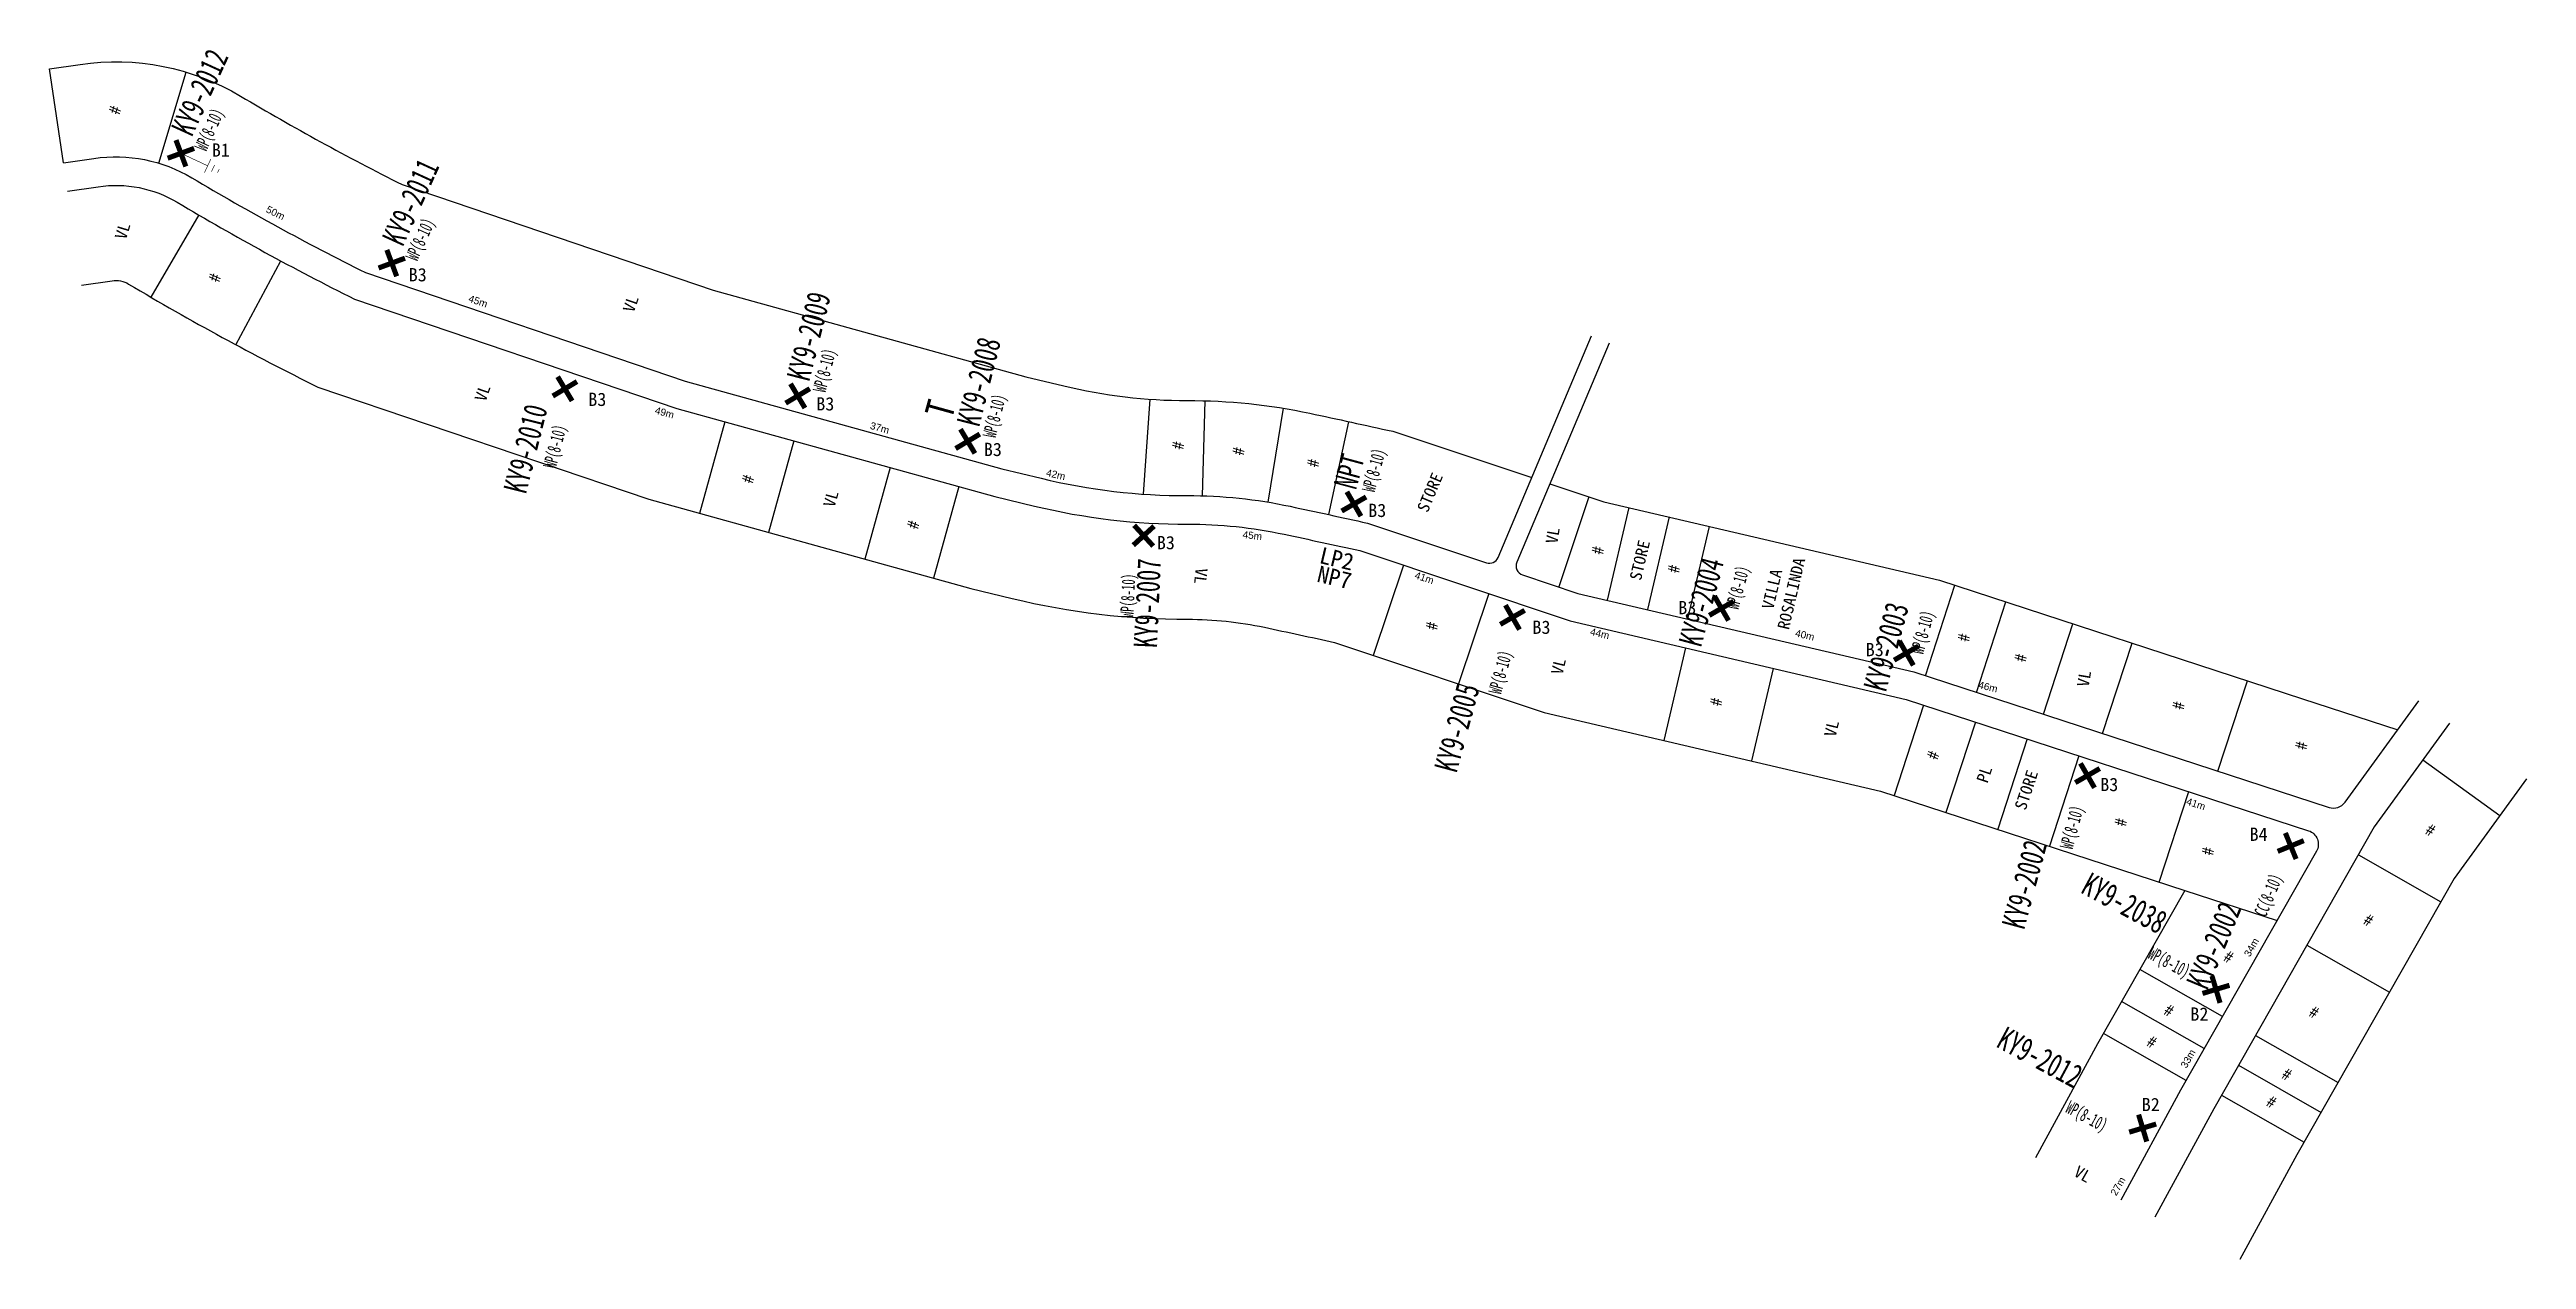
# Model space of a CAD drawing. Header units: metres. Extents: x 3428 to 3949, y 1253 to 1507.
import ezdxf
from ezdxf.enums import TextEntityAlignment as Align

# ---------------------------------------------------------------- set-up
doc = ezdxf.new("R2010")
doc.units = ezdxf.units.M
for name, color, linetype in [('ELECTRIC POLE', 7, 'Continuous'), ('Future NAP', 7, 'Continuous'), ('Grounding cable', 1, 'Continuous'), ('House No', 7, 'Continuous'), ('MISC', 7, 'Continuous'), ('PROP. POLE CLAMP', 5, 'Continuous'), ('schematic co', 7, 'Continuous')]:
    doc.layers.add(name, color=color, linetype=linetype)
doc.styles.add('PDF Arial', font='arial.ttf')
doc.styles.get("Standard").update_dxf_attribs({"font": 'arial.ttf'})
doc.styles.add('样式 1', font='SimSun.ttf')

# ---------------------------------------------------------------- blocks, each defined once
blk = doc.blocks.new('*U4')
at = {"layer": 'schematic co', "const_width": 0.546}
for points in [[(2.32, 3.27), (0.19, 1.14)], [(2.32, 1.14), (0.19, 3.27)]]:
    blk.add_lwpolyline(points, dxfattribs=at)
at = {"layer": 'schematic co', "style": '样式 1'}
for tag, p, height, width in [('NPT', (3.26, 1.84), 2.5, 0.7), ('STEEL', (2.5, -0.2), 1.42, 0.6)]:
    blk.add_attdef(tag, p, '', height=height, dxfattribs=dict(at, width=width))
blk = doc.blocks.new('*U5')
at = {"layer": 'schematic co', "const_width": 0.546}
for points in [[(2.32, 3.27), (0.19, 1.14)], [(2.32, 1.14), (0.19, 3.27)]]:
    blk.add_lwpolyline(points, dxfattribs=at)
at = {"layer": 'schematic co', "style": '样式 1'}
for tag, p, height, width in [('NPT', (-10.73, 3.47), 2.5, 0.7), ('STEEL', (-7.29, 1.04), 1.42, 0.6)]:
    blk.add_attdef(tag, p, '', height=height, dxfattribs=dict(at, width=width))
blk = doc.blocks.new('*U6')
at = {"layer": 'schematic co', "const_width": 0.546}
for points in [[(2.32, 3.27), (0.19, 1.14)], [(2.32, 1.14), (0.19, 3.27)]]:
    blk.add_lwpolyline(points, dxfattribs=at)
at = {"layer": 'schematic co', "style": '样式 1'}
for tag, p, height, width in [('NPT', (2.96, 1.38), 2.5, 0.7), ('STEEL', (2.27, -0.59), 1.42, 0.6)]:
    blk.add_attdef(tag, p, '', height=height, dxfattribs=dict(at, width=width))
blk = doc.blocks.new('*U7')
at = {"layer": 'schematic co', "const_width": 0.546}
for points in [[(2.32, 3.27), (0.19, 1.14)], [(2.32, 1.14), (0.19, 3.27)]]:
    blk.add_lwpolyline(points, dxfattribs=at)
at = {"layer": 'schematic co', "style": '样式 1'}
for tag, p, height, width in [('NPT', (-10.69, 0.26), 2.5, 0.7), ('STEEL', (-7.52, 2.92), 1.42, 0.6)]:
    blk.add_attdef(tag, p, '', height=height, dxfattribs=dict(at, width=width))
blk = doc.blocks.new('*U8')
at = {"layer": 'schematic co', "const_width": 0.546}
for points in [[(2.32, 3.27), (0.19, 1.14)], [(2.32, 1.14), (0.19, 3.27)]]:
    blk.add_lwpolyline(points, dxfattribs=at)
at = {"layer": 'schematic co', "style": '样式 1'}
for tag, p, height, width in [('NPT', (2.7, 2.36), 2.5, 0.7), ('STEEL', (2.97, 0.39), 1.42, 0.6)]:
    blk.add_attdef(tag, p, '', height=height, dxfattribs=dict(at, width=width))
blk = doc.blocks.new('*U9')
at = {"layer": 'schematic co', "const_width": 0.546}
for points in [[(2.32, 3.27), (0.19, 1.14)], [(2.32, 1.14), (0.19, 3.27)]]:
    blk.add_lwpolyline(points, dxfattribs=at)
at = {"layer": 'schematic co', "style": '样式 1'}
for tag, p, height, width in [('NPT', (-16.41, 3.63), 2.5, 0.7), ('STEEL', (-7.06, 1.24), 1.42, 0.6)]:
    blk.add_attdef(tag, p, '', height=height, dxfattribs=dict(at, width=width))
blk = doc.blocks.new('*U10')
at = {"layer": 'schematic co', "const_width": 0.546}
for points in [[(2.32, 3.27), (0.19, 1.14)], [(2.32, 1.14), (0.19, 3.27)]]:
    blk.add_lwpolyline(points, dxfattribs=at)
at = {"layer": 'schematic co', "style": '样式 1'}
for tag, p, height, width in [('NPT', (-3.4, 3.22), 2.5, 0.7), ('STEEL', (1.53, 0.42), 1.42, 0.6)]:
    blk.add_attdef(tag, p, '', height=height, dxfattribs=dict(at, width=width))
blk = doc.blocks.new('*U11')
at = {"layer": 'schematic co', "const_width": 0.546}
for points in [[(2.32, 3.27), (0.19, 1.14)], [(2.32, 1.14), (0.19, 3.27)]]:
    blk.add_lwpolyline(points, dxfattribs=at)
at = {"layer": 'schematic co', "style": '样式 1'}
for tag, p, height, width in [('NPT', (-16.47, 4.45), 2.5, 0.7), ('STEEL', (-6.83, 1.69), 1.42, 0.6)]:
    blk.add_attdef(tag, p, '', height=height, dxfattribs=dict(at, width=width))
blk = doc.blocks.new('*U12')
at = {"layer": 'schematic co', "const_width": 0.546}
for points in [[(2.32, 3.27), (0.19, 1.14)], [(2.32, 1.14), (0.19, 3.27)]]:
    blk.add_lwpolyline(points, dxfattribs=at)
at = {"layer": 'schematic co', "style": '样式 1'}
for tag, p, height, width in [('NPT', (-16.74, 2.43), 2.5, 0.7), ('STEEL', (-6.92, -0.21), 1.42, 0.6)]:
    blk.add_attdef(tag, p, '', height=height, dxfattribs=dict(at, width=width))
blk = doc.blocks.new('A$C5D6F0FC1')
at = {"layer": 'Grounding cable', "color": 1, "const_width": 0.1}
for points in [[(0, 1.25), (4.9, 1.25)], [(4.9, 2.49), (4.9, 0)], [(5.88, 1.87), (5.88, 0.62)], [(6.86, 1.56), (6.86, 0.93)]]:
    blk.add_lwpolyline(points, dxfattribs=at)

msp = doc.modelspace()

# ---------------------------------------------------------------- linework, layer by layer
at = {"ltscale": 3}
for points in [[(3427.53, 1503.41), (3433.95, 1504.36, -0.172742), (3467.7, 1497.69, 0.018117), (3501.7, 1479.07), (3567.1, 1456.88), (3632.89, 1438.68), (3640.85, 1436.75, 0.060255), (3666.83, 1433.67, -0.053261), (3692.65, 1430.98, -0.001671), (3710.07, 1427.2), (3739.29, 1417.45)], [(3430.45, 1483.63), (3436.87, 1484.58, -0.172742), (3457.46, 1480.51, 0.018744), (3493.98, 1460.57), (3561.22, 1437.76), (3627.86, 1419.32), (3636.13, 1417.31, 0.060255), (3666.88, 1413.67, -0.053261), (3688.48, 1411.42, -0.001572), (3704.74, 1407.9), (3729.75, 1399.55, 0.391973), (3732.23, 1400.67), (3751.86, 1447.29)], [(3431.33, 1477.69), (3437.75, 1478.64, -0.172742), (3454.39, 1475.35, 0.018926), (3491.67, 1455.01), (3559.45, 1432.02), (3626.35, 1413.51), (3634.71, 1411.48, 0.060255), (3666.89, 1407.67, -0.053261), (3687.22, 1405.55, -0.001542), (3703.14, 1402.1), (3747.36, 1387.34), (3818.04, 1370.81), (3902.68, 1343.2, -0.474705), (3904.35, 1338.87), (3875.77, 1288.64), (3863.17, 1265.52)], [(3434.26, 1457.91), (3440.68, 1458.86, -0.172742), (3444.16, 1458.17, 0.019511), (3483.98, 1436.5), (3553.57, 1412.9), (3621.33, 1394.15), (3629.99, 1392.05, 0.060255), (3666.94, 1387.67, -0.053261), (3683.05, 1385.99, -0.001441), (3697.82, 1382.8), (3741.91, 1368.08), (3812.65, 1351.53), (3876.67, 1330.65), (3858.3, 1298.38), (3845.25, 1274.44)], [(3755.55, 1445.74), (3736.15, 1399.68, 0.43681), (3737.36, 1397.01), (3749, 1393.12), (3819.66, 1376.6), (3907, 1348.1, 0.325378), (3910.36, 1349.19), (3925.86, 1370.54)]]:
    msp.add_lwpolyline(points, format="xyb", dxfattribs=at)
for points in [[(3430.45, 1483.63), (3427.53, 1503.41)], [(3450.49, 1483.58), (3456.27, 1502.73)], [(3458.9, 1472.7), (3448.82, 1455.42)], [(3466.7, 1445.41), (3476.16, 1463.03)], [(3657.65, 1413.98), (3659.03, 1433.93)], [(3670.01, 1413.63), (3670.57, 1433.63)], [(3569.59, 1429.22), (3564.26, 1409.94)], [(3683.82, 1412.3), (3687.09, 1432.03)], [(3696.61, 1409.67), (3700.85, 1429.22)], [(3584.05, 1425.22), (3578.72, 1405.94)], [(3604.34, 1419.6), (3599.01, 1400.33)], [(3618.8, 1415.6), (3613.47, 1396.33)], [(3743.1, 1416.18), (3754.45, 1412.39), (3825.05, 1395.88), (3901.44, 1370.95)], [(3751.32, 1413.43), (3744.98, 1394.46)], [(3759.74, 1411.15), (3755.19, 1391.68)], [(3768.19, 1409.18), (3763.63, 1389.7)], [(3776.63, 1407.2), (3772.08, 1387.73)], [(3712.29, 1399.05), (3705.96, 1380.08)], [(3730.25, 1393.06), (3723.92, 1374.09)], [(3822.09, 1375.8), (3828.29, 1394.82)], [(3832.83, 1372.3), (3839.03, 1391.31)], [(3846.93, 1367.7), (3853.13, 1386.72)], [(3771.61, 1381.67), (3767.05, 1362.2)], [(3859.34, 1363.65), (3865.55, 1382.67)], [(3859.34, 1363.65), (3865.55, 1382.67)], [(3790.09, 1377.35), (3785.54, 1357.88)], [(3883.63, 1355.73), (3889.83, 1374.74)], [(3901.44, 1370.95), (3921.43, 1364.44)], [(3821.72, 1369.61), (3815.52, 1350.6)], [(3821.72, 1369.61), (3815.52, 1350.6)], [(3832.61, 1366.06), (3826.41, 1347.05)], [(3932.33, 1365.84), (3916.48, 1344.01), (3882.76, 1284.75), (3870.34, 1261.96)], [(3843.5, 1362.51), (3837.3, 1343.5)], [(3854.39, 1358.96), (3848.19, 1339.94)], [(3926.74, 1358.13), (3942.92, 1346.38)], [(3871.27, 1332.41), (3877.47, 1351.43)], [(3948.52, 1354.1), (3933.32, 1333.15), (3900.23, 1275.02), (3888.26, 1253.04)], [(3913.16, 1338.16), (3930.54, 1328.27)], [(3876.67, 1330.65), (3896.08, 1324.32)], [(3902.34, 1319.16), (3919.73, 1309.27)], [(3884.58, 1304.11), (3867.19, 1314)], [(3880.75, 1297.38), (3863.36, 1307.28)], [(3876.92, 1290.65), (3859.54, 1300.55)], [(3891.53, 1300.16), (3908.91, 1290.26)], [(3887.96, 1293.88), (3905.34, 1283.98)], [(3884.38, 1287.59), (3901.76, 1277.7)]]:
    msp.add_lwpolyline(points, dxfattribs=at)

# ---------------------------------------------------------------- block references
at = {"layer": 'ELECTRIC POLE', "xscale": 1.96999155324906, "yscale": 1.96999155324906, "zscale": 1.96999155324906}
for name, p, rotation, values in [('*U4', (3458.08, 1481.6), 65.40042498806646, {'STEEL': 'WP(8-10)', 'NPT': 'KY9-2012'}), ('*U4', (3502.43, 1458.51), 65.40042498806646, {'STEEL': 'WP(8-10)', 'NPT': 'KY9-2011'}), ('*U6', (3588.51, 1431.18), 75.83452582649642, {'STEEL': 'WP(8-10)', 'NPT': 'KY9-2009'}), ('*U6', (3624.26, 1421.63), 75.83452582649642, {'STEEL': 'WP(8-10)', 'NPT': 'KY9-2008'}), ('*U5', (3539.53, 1432.67), 75.83452582649642, {'STEEL': 'WP(8-10)', 'NPT': 'KY9-2010'}), ('*U8', (3705.44, 1408.39), 74.93218320621781, {'STEEL': 'WP(8-10)', 'NPT': 'NPT'}), ('*U7', (3661.9, 1402.59), 87.51242369940951, {'STEEL': 'WP(8-10)', 'NPT': 'KY9-2007'}), ('*U10', (3782.75, 1386.45), 74.93218320621781, {'STEEL': 'WP(8-10)', 'NPT': 'KY9-2004'}), ('*U9', (3738.79, 1384.55), 74.93218320621781, {'STEEL': 'WP(8-10)', 'NPT': 'KY9-2005'}), ('*U10', (3821.63, 1377.03), 74.93218320621781, {'STEEL': 'WP(8-10)', 'NPT': 'KY9-2003'}), ('*U11', (3859.74, 1351.28), 74.93218320621781, {'STEEL': 'WP(8-10)', 'NPT': 'KY9-2002'}), ('*U11', (3901.99, 1336.03), 67.29410989739671, {'STEEL': 'CC(8-10)', 'NPT': 'KY9-2002'}), ('*U11', (3878.98, 1307.18), 331.7322636796063, {'STEEL': 'WP(8-10)', 'NPT': 'KY9-2038'}), ('*U12', (3863.56, 1278.01), 331.7322636796063, {'STEEL': 'WP(8-10)', 'NPT': 'KY9-2012'})]:
    msp.add_blockref(name, p, dxfattribs=dict(at, rotation=rotation)).add_auto_attribs(values)
at = {"layer": 'Grounding cable', "xscale": 1.270033133914693, "yscale": 1.270033133914693, "zscale": 1.270033133914693, "rotation": 334.8826659552868}
msp.add_blockref('A$C5D6F0FC1', (3454.48, 1484.23), dxfattribs=at)

# ---------------------------------------------------------------- texts
at = {"layer": 'Future NAP', "ltscale": 0.5, "style": '样式 1'}
for s, p in [('LP2', (3694.42, 1399.53)), ('NP7', (3693.93, 1395.6))]:
    msp.add_text(s, height=3.5, rotation=346.7058, dxfattribs=at).set_placement(p)
at = {"layer": 'House No', "color": 7, "linetype": 'Continuous', "char_height": 2.5, "attachment_point": 5}
for s, insert, rotation in [('{\\fSimSun|b1|i0|c0|p2;#}', (3441.27, 1494.75), 73.2118), ('{\\fSimSun|b1|i0|c0|p2;VL}', (3442.89, 1469.33), 73.2118), ('{\\fSimSun|b1|i0|c0|p2;#}', (3462.27, 1459.5), 73.2118), ('{\\fSimSun|b1|i0|c0|p2;VL}', (3549.77, 1454.01), 71.2638), ('{\\fSimSun|b1|i0|c0|p2;VL}', (3518.6, 1435.27), 71.2638), ('{\\fSimSun|b1|i0|c0|p2;#}', (3664.88, 1424.23), 80.6047), ('{\\fSimSun|b1|i0|c0|p2;#}', (3677.59, 1423.02), 80.6047), ('{\\fSimSun|b1|i0|c0|p2;#}', (3574.43, 1417.16), 74.5342), ('{\\fSimSun|b1|i0|c0|p2;#}', (3693.31, 1420.52), 80.6047), ('{\\fSimSun|b1|i0|c0|p2;STORE}', (3717.9, 1414.34), 67.157), ('{\\fSimSun|b1|i0|c0|p2;VL}', (3591.88, 1413.01), 74.5342), ('{\\fSimSun|b1|i0|c0|p2;#}', (3609.18, 1407.55), 74.5342), ('{\\fSimSun|b1|i0|c0|p2;VL}', (3743.69, 1405.29), 80.6047), ('{\\fSimSun|b1|i0|c0|p2;#}', (3753.17, 1402.16), 80.6047), ('{\\fSimSun|b1|i0|c0|p2;STORE}', (3762.04, 1400.09), 76.8368), ('{\\fSimSun|b1|i0|c0|p2;VL}', (3669.69, 1396.73), 263.2478), ('{\\fSimSun|b1|i0|c0|p2;#}', (3769.16, 1398.26), 80.6047), ('{\\fSimSun|b1|i0|c0|p2;VILLA ROSALINDA}', (3791.88, 1393.54), 76.8368), ('{\\fSimSun|b1|i0|c0|p2;#}', (3718.27, 1386.28), 80.6047), ('{\\fSimSun|b1|i0|c0|p2;#}', (3830.16, 1383.82), 80.6047), ('{\\fSimSun|b1|i0|c0|p2;VL}', (3744.91, 1377.78), 76.8368), ('{\\fSimSun|b1|i0|c0|p2;#}', (3842.11, 1379.56), 80.6047), ('{\\fSimSun|b1|i0|c0|p2;VL}', (3855.46, 1375.19), 80.6047), ('{\\fSimSun|b1|i0|c0|p2;#}', (3778.07, 1370.3), 80.6047), ('{\\fSimSun|b1|i0|c0|p2;#}', (3875.3, 1369.52), 80.6047), ('{\\fSimSun|b1|i0|c0|p2;VL}', (3802.36, 1364.71), 76.8368), ('{\\fSimSun|b1|i0|c0|p2;#}', (3823.7, 1359.09), 71.9325), ('{\\fSimSun|b1|i0|c0|p2;#}', (3901.14, 1361.1), 80.6047), ('{\\fSimSun|b1|i0|c0|p2;PL}', (3834.48, 1355.07), 71.9325), ('{\\fSimSun|b1|i0|c0|p2;STORE}', (3843.34, 1351.77), 71.6062), ('{\\fSimSun|b1|i0|c0|p2;#}', (3863.16, 1344.99), 80.6047), ('{\\fSimSun|b1|i0|c0|p2;#}', (3928.33, 1343.35), 330.3569), ('{\\fSimSun|b1|i0|c0|p2;#}', (3881.5, 1338.88), 80.6047), ('{\\fSimSun|b1|i0|c0|p2;#}', (3915.29, 1324.4), 330.3569), ('{\\fSimSun|b1|i0|c0|p2;#}', (3885.87, 1316.67), 330.3569), ('{\\fSimSun|b1|i0|c0|p2;#}', (3873.33, 1305.41), 330.3569), ('{\\fSimSun|b1|i0|c0|p2;#}', (3903.84, 1305.04), 330.3569), ('{\\fSimSun|b1|i0|c0|p2;#}', (3869.72, 1298.79), 330.3569), ('{\\fSimSun|b1|i0|c0|p2;#}', (3898.13, 1291.98), 330.3569), ('{\\fSimSun|b1|i0|c0|p2;#}', (3894.88, 1286.17), 330.3569), ('{\\fSimSun|b1|i0|c0|p2;VL}', (3855.2, 1270.99), 330.3569)]:
    msp.add_mtext_dynamic_manual_height_columns(s, width=2.3758, gutter_width=124.13, heights=[28.01], dxfattribs=dict(at, insert=insert, rotation=rotation))
at = {"layer": 'MISC', "color": 0, "ltscale": 3, "style": 'PDF Arial'}
for s, rotation, p in [('50m', 333.5015, (3473.57, 1474.7)), ('45m', 341.2638, (3515.98, 1455.92)), ('49m', 344.5342, (3555.13, 1432.4)), ('37m', 344.5342, (3600.39, 1429.19)), ('42m', 347.2902, (3637.36, 1419.28)), ('45m', 354.0985, (3678.58, 1406.25)), ('41m', 341.5417, (3715.01, 1397.74)), ('44m', 346.8368, (3751.8, 1385.86)), ('40m', 346.8368, (3794.93, 1385.55)), ('46m', 346.8368, (3833.46, 1374.65)), ('41m', 341.9325, (3877.3, 1350.17)), ('34m', 60.3569, (3889.01, 1317.28)), ('33m', 60.3569, (3875.68, 1293.86)), ('27m', 60.3569, (3860.93, 1267.04))]:
    msp.add_text(s, height=1.5, rotation=rotation, dxfattribs=at).set_placement(p, align=Align.TOP_LEFT)
at = {"layer": 'PROP. POLE CLAMP', "style": '样式 1'}
for s, p in [('B1', (3461.66, 1484.95)), ('B3', (3503.07, 1458.73)), ('B3', (3540.84, 1432.52)), ('B3', (3588.8, 1431.58)), ('B3', (3624.04, 1421.99)), ('B3', (3704.89, 1409.17)), ('B3', (3660.43, 1402.39)), ('B3', (3770.11, 1388.72)), ('B3', (3739.43, 1384.6)), ('B3', (3809.54, 1379.9)), ('B3', (3858.87, 1351.53)), ('B4', (3890.28, 1341.07)), ('B2', (3877.82, 1303.25)), ('B2', (3867.59, 1284.23))]:
    msp.add_text(s, height=2.791, dxfattribs=at).set_placement(p)
at = {"layer": 'schematic co', "style": '样式 1', "width": 0.8}
msp.add_text('T', height=5.95, rotation=74.5342, dxfattribs=at).set_placement((3617.3, 1429.54))

doc.saveas('drawing.dxf')
